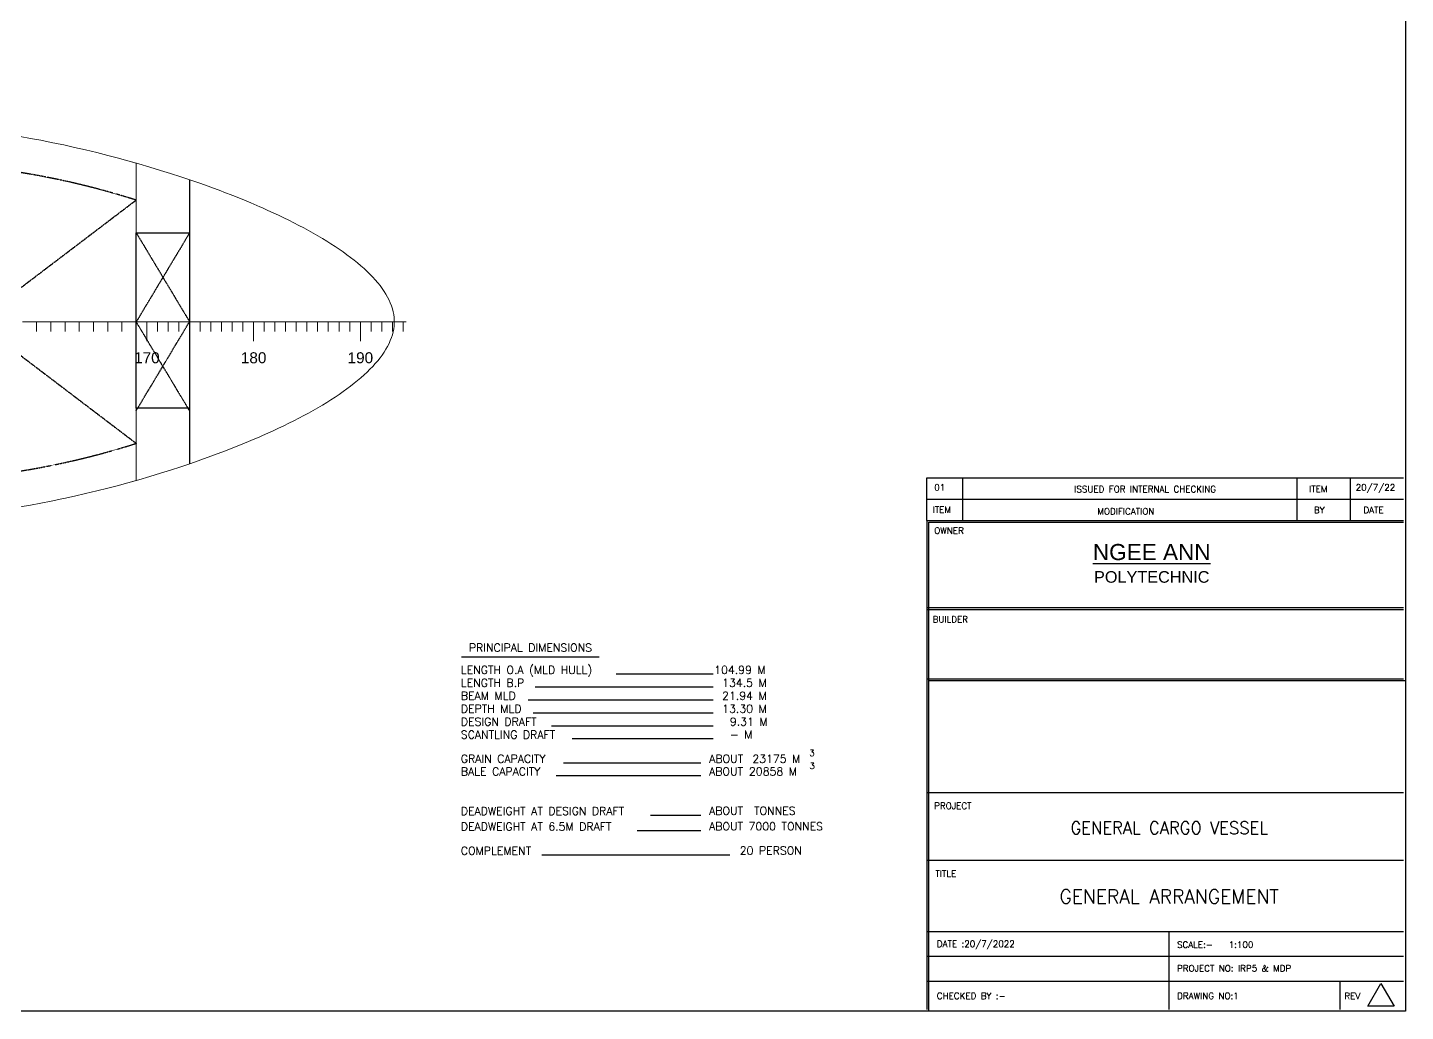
# Model space of a CAD drawing. Header units: millimetres. Extents: x -7277357 to 14022354, y -2768861 to 8298078.
# Drawn here: x 6276319 to 14022354, y -2768861 to 2761611 of the extents above; entities that cross this region are included whole.
import ezdxf
from ezdxf.enums import TextEntityAlignment as Align

# ---------------------------------------------------------------- set-up
doc = ezdxf.new("R2010")
doc.units = ezdxf.units.MM
doc.header["$LTSCALE"] = 10
for name, pattern in [('CENTER', [2, 1.25, -0.25, 0.25, -0.25]), ('DASHDOT2', [0.5, 0.25, -0.125, 0, -0.125]), ('DASHED', [0.75, 0.5, -0.25]), ('HIDDEN', [0.375, 0.25, -0.125])]:
    doc.linetypes.add(name, pattern=pattern)
for name, color, linetype in [('02', 7, 'CENTER'), ('11', 7, 'Continuous'), ('LAYER_51', 3, 'Continuous'), ('TB', 2, 'Continuous')]:
    doc.layers.add(name, color=color, linetype=linetype)
doc.styles.add('ROMANS', font='ROMANS.shx')
doc.styles.get("Standard").update_dxf_attribs({"font": 'arial.ttf'})
doc.styles.add('Style_Arial', font='Arial')

msp = doc.modelspace()

# ---------------------------------------------------------------- linework, layer by layer
at = {"color": 6}
for p, q in [((14022353.72141, 8298078.42645), (14022353.72141, -2767209.8531)), ((14022353.72141, -2767209.8531), (-7277357.40145, -2767209.8531))]:
    msp.add_line(p, q, dxfattribs=at)
at = {"color": 0, "linetype": 'DASHED', "transparency": 33554521}
for p, q in [((4807163.23495, 2004819.45526), (6887163.23495, 424259.8411)), ((6887163.23495, 1791369.06943), (4807163.23495, 210819.45526))]:
    msp.add_line(p, q, dxfattribs=at)
at = {"linetype": 'Continuous', "ltscale": 450.5}
msp.add_line((7187163.23495, 1906143.66579), (7187163.23495, 309473.71842), dxfattribs=at)
at = {"linetype": 'DASHDOT2', "ltscale": 10}
for p, q in [((6887163.23495, 1607819.45526), (7187163.23495, 1107808.69211)), ((7187163.23495, 1607819.45526), (6887163.23495, 1107814.45526)), ((6887163.23495, 607819.45526), (7187163.23495, 1107830.21842)), ((7187163.23495, 607819.45526), (6887163.23495, 1107824.45526))]:
    msp.add_line(p, q, dxfattribs=at)
at = {"color": 10, "linetype": 'Continuous'}
for p, q in [((11332353.66101, 231139.06587), (14012353.72101, 231139.06587)), ((11332353.66101, 131139.06347), (11332353.66101, 231139.06587)), ((11532353.66581, 231139.06587), (11532353.66581, -8860.93973)), ((13412353.70781, 231139.06587), (13412353.70781, -8860.93973)), ((13712353.71421, 231139.06587), (13712353.71421, -8860.93973)), ((11332353.66101, -8860.93973), (11332353.66101, 131139.06347)), ((11332353.66101, 111139.06307), (14012353.72101, 111139.06307))]:
    msp.add_line(p, q, dxfattribs=at)
at = {"color": 6, "linetype": 'Continuous'}
for p, q in [((11332353.66101, -8860.93973), (11332353.66101, -2758860.73701)), ((11332353.66101, -8860.93973), (14012353.72127, -8860.93973)), ((11342353.66141, -18860.93973), (14012353.72127, -18860.93973)), ((11342353.66141, -2768860.73741), (11342353.66141, -18860.93973)), ((11332353.66101, -498860.93977), (14012353.72127, -498860.93977)), ((11332353.66101, -508860.93978), (14012353.72127, -508860.93978)), ((11332353.66101, -898860.93981), (14012353.72101, -898860.93981)), ((11332353.66101, -898860.93981), (14012353.72101, -898860.93981)), ((11342353.66141, -908860.93981), (14022353.72141, -908860.93981)), ((11342353.66141, -908860.93981), (14022353.72141, -908860.93981))]:
    msp.add_line(p, q, dxfattribs=at)
at = {"color": 4}
msp.add_line((8715955.14626, -775003.49855), (9490267.37224, -775003.49855), dxfattribs=at)
at = {"color": 2}
for p, q in [((9585906.00621, -872003.6324), (10130521.41807, -872003.6324)), ((9129503.17354, -944308.74813), (10130521.41807, -944308.74813)), ((9089710.93496, -1016703.00412), (10130521.41807, -1016703.00412)), ((9119157.17773, -1089892.82068), (10130521.41807, -1089892.82068)), ((9221821.13949, -1163082.63724), (10130521.41807, -1163082.63724)), ((9337218.64515, -1235476.89322), (10130521.41807, -1235476.89322)), ((9288602.37535, -1371869.38306), (10061850.6301, -1371869.38306)), ((9248044.23532, -1443401.30506), (10061850.6301, -1443401.30506)), ((9778422.08944, -1664759.94676), (10061842.07113, -1664759.94676)), ((9703181.41289, -1751975.1777), (10061842.07113, -1751975.1777)), ((9166647.51014, -1888136.38355), (10224157.40839, -1888136.38355))]:
    msp.add_line(p, q, dxfattribs=at)
at = {"color": 2, "linetype": 'Continuous'}
for p, q in [((11332353.66101, -1538860.70981), (14012353.72101, -1538860.70981)), ((11332353.66101, -1918860.71821), (14012353.72101, -1918860.71821)), ((11332353.66101, -2318860.72741), (14012353.72101, -2318860.72741)), ((12692353.69141, -2318860.72741), (12692353.69141, -2758860.73701)), ((11332353.66101, -2458860.73021), (14012353.72101, -2458860.73021)), ((11332353.66101, -2598860.73341), (14012353.72101, -2598860.73341))]:
    msp.add_line(p, q, dxfattribs=at)
at = {"linetype": 'Continuous', "ltscale": 450.5}
msp.add_lwpolyline([(6887163.23495, 1607819.45526), (7187163.23495, 1607819.45526), (7187163.23495, 621407.83844), (6887163.23495, 621407.83844)], close=True, dxfattribs=at)
at = {"color": 4, "linetype": 'HIDDEN', "ltscale": 10}
for centre, start, end in [((5513076.57999, -2524060.36708), 72.33787479181, 90.21651997944), ((5513076.57999, 4739689.27761), 269.78348002056, 287.66212520819)]:
    msp.add_arc(centre, 4528912.16042, start, end, dxfattribs=at)
at = {"layer": '02', "color": 2, "linetype": 'Continuous'}
msp.add_line((13652751.58835, -2598860.73341), (13652751.58835, -2758860.73701), dxfattribs=at)
at = {"layer": '11', "color": 7, "linetype": 'Continuous', "lineweight": 20}
for p, q in [((7532163.23495, 1775719.45526), (7581363.23495, 1754619.45526)), ((7581363.23495, 1754619.45526), (7597163.23495, 1747719.45526)), ((7597163.23495, 1747719.45526), (7627663.23495, 1734119.45526)), ((7627663.23495, 1734119.45526), (7657763.23495, 1720319.45526)), ((7657763.23495, 1720319.45526), (7687563.23495, 1706519.45526)), ((7687563.23495, 1706519.45526), (7716763.23495, 1692419.45526)), ((7716763.23495, 1692419.45526), (7745663.23495, 1678319.45526)), ((7745663.23495, 1678319.45526), (7773963.23495, 1664119.45526)), ((7773963.23495, 1664119.45526), (7801863.23495, 1649719.45526)), ((7801863.23495, 1649719.45526), (7829263.23495, 1635219.45526)), ((7829263.23495, 1635219.45526), (7856163.23495, 1620619.45526)), ((7856163.23495, 1620619.45526), (7882463.23495, 1605919.45526)), ((7882463.23495, 1605919.45526), (7908263.23495, 1591119.45526)), ((7908263.23495, 1591119.45526), (7933463.23495, 1576319.45526)), ((7933463.23495, 1576319.45526), (7958163.23495, 1561319.45526)), ((7958163.23495, 1561319.45526), (7982163.23495, 1546219.45526)), ((7982163.23495, 1546219.45526), (8005563.23495, 1531019.45526)), ((8005563.23495, 1531019.45526), (8028263.23495, 1515719.45526)), ((8028263.23495, 1515719.45526), (8050363.23495, 1500419.45526)), ((8050363.23495, 1500419.45526), (8071863.23495, 1484919.45526)), ((8071863.23495, 1484919.45526), (8092563.23495, 1469419.45526)), ((8092563.23495, 1469419.45526), (8112563.23495, 1453819.45526)), ((8112563.23495, 1453819.45526), (8131863.23495, 1438219.45526)), ((8131863.23495, 1438219.45526), (8150363.23495, 1422519.45526)), ((8150363.23495, 1422519.45526), (8168163.23495, 1406719.45526)), ((8168163.23495, 1406719.45526), (8185163.23495, 1390819.45526)), ((8185163.23495, 1390819.45526), (8201363.23495, 1374919.45526)), ((8201363.23495, 1374919.45526), (8216763.23495, 1359019.45526)), ((8216763.23495, 1359019.45526), (8231363.23495, 1343019.45526)), ((8231363.23495, 1343019.45526), (8245063.23495, 1326919.45526)), ((8245063.23495, 1326919.45526), (8257863.23495, 1310819.45526)), ((8257863.23495, 1310819.45526), (8269863.23495, 1294719.45526)), ((8269863.23495, 1294719.45526), (8280863.23495, 1278519.45526)), ((8280863.23495, 1278519.45526), (8291063.23495, 1262319.45526)), ((8291063.23495, 1262319.45526), (8300163.23495, 1246019.45526)), ((8300163.23495, 1246019.45526), (8308463.23495, 1229719.45526)), ((8308463.23495, 1229719.45526), (8315663.23495, 1213419.45526)), ((8315663.23495, 1213419.45526), (8321963.23495, 1197119.45526)), ((8321963.23495, 1197119.45526), (8327263.23495, 1180819.45526)), ((8327263.23495, 1180819.45526), (8331463.23495, 1164419.45526)), ((8331463.23495, 1164419.45526), (8334663.23495, 1148119.45526)), ((8334663.23495, 1148119.45526), (8336763.23495, 1131719.45526)), ((8336763.23495, 1131719.45526), (8337863.23495, 1115319.45526)), ((8337863.23495, 1100319.45526), (8336763.23495, 1083919.45526)), ((8337863.23495, 1115319.45526), (8337963.23495, 1107819.45526)), ((8337963.23495, 1107819.45526), (8337863.23495, 1100319.45526)), ((8321963.23495, 1018519.45526), (8315663.23495, 1002219.45526)), ((8327263.23495, 1034819.45526), (8321963.23495, 1018519.45526)), ((8331463.23495, 1051219.45526), (8327263.23495, 1034819.45526)), ((8334663.23495, 1067519.45526), (8331463.23495, 1051219.45526)), ((8336763.23495, 1083919.45526), (8334663.23495, 1067519.45526)), ((8280863.23495, 937119.45526), (8269863.23495, 920919.45526)), ((8291063.23495, 953319.45526), (8280863.23495, 937119.45526)), ((8300163.23495, 969619.45526), (8291063.23495, 953319.45526)), ((8308463.23495, 985919.45526), (8300163.23495, 969619.45526)), ((8315663.23495, 1002219.45526), (8308463.23495, 985919.45526)), ((8216763.23495, 856619.45526), (8201363.23495, 840719.45526)), ((8231363.23495, 872619.45526), (8216763.23495, 856619.45526)), ((8245063.23495, 888719.45526), (8231363.23495, 872619.45526)), ((8257863.23495, 904819.45526), (8245063.23495, 888719.45526)), ((8269863.23495, 920919.45526), (8257863.23495, 904819.45526)), ((8131863.23495, 777419.45526), (8112563.23495, 761819.45526)), ((8150363.23495, 793119.45526), (8131863.23495, 777419.45526)), ((8168163.23495, 808919.45526), (8150363.23495, 793119.45526)), ((8185163.23495, 824819.45526), (8168163.23495, 808919.45526)), ((8201363.23495, 840719.45526), (8185163.23495, 824819.45526)), ((8028263.23495, 699919.45526), (8005563.23495, 684619.45526)), ((8050363.23495, 715219.45526), (8028263.23495, 699919.45526)), ((8071863.23495, 730719.45526), (8050363.23495, 715219.45526)), ((8092563.23495, 746219.45526), (8071863.23495, 730719.45526)), ((8112563.23495, 761819.45526), (8092563.23495, 746219.45526)), ((7908263.23495, 624519.45526), (7882463.23495, 609719.45526)), ((7933463.23495, 639319.45526), (7908263.23495, 624519.45526)), ((7958163.23495, 654319.45526), (7933463.23495, 639319.45526)), ((7982163.23495, 669419.45526), (7958163.23495, 654319.45526)), ((8005563.23495, 684619.45526), (7982163.23495, 669419.45526)), ((7773963.23495, 551519.45526), (7745663.23495, 537319.45526)), ((7801863.23495, 565919.45526), (7773963.23495, 551519.45526)), ((7829263.23495, 580419.45526), (7801863.23495, 565919.45526)), ((7856163.23495, 595019.45526), (7829263.23495, 580419.45526)), ((7882463.23495, 609719.45526), (7856163.23495, 595019.45526)), ((7597163.23495, 467919.45526), (7581363.23495, 461019.45526)), ((7627663.23495, 481519.45526), (7597163.23495, 467919.45526)), ((7657763.23495, 495319.45526), (7627663.23495, 481519.45526)), ((7687563.23495, 509119.45526), (7657763.23495, 495319.45526)), ((7716763.23495, 523219.45526), (7687563.23495, 509119.45526)), ((7745663.23495, 537319.45526), (7716763.23495, 523219.45526)), ((7532163.23495, 439919.45526), (7482063.23495, 419159.45526)), ((7581363.23495, 461019.45526), (7532163.23495, 439919.45526))]:
    msp.add_line(p, q, dxfattribs=at)
for points in [[(6235563.23495, 2148519.45526), (6292463.23495, 2138619.45526), (6350463.23495, 2127919.45526), (6409163.23495, 2116319.45526), (6468763.23495, 2104019.45526), (6479663.23495, 2101619.45526), (6541063.23495, 2088119.45526), (6602963.23495, 2073819.45526), (6665363.23495, 2058719.45526), (6728063.23495, 2042819.45526), (6779663.23495, 2029319.45526), (6840763.23495, 2012719.45526), (6887163.23495, 1999619.45526), (6887163.23495, 216009.45526), (6840763.23495, 202929.45526), (6779663.23495, 186319.45526), (6728063.23495, 172799.45526), (6665363.23495, 156949.45526), (6602963.23495, 141849.45526), (6541063.23495, 127529.45526), (6479663.23495, 113989.45526), (6468763.23495, 111649.45526), (6409163.23495, 99279.45526), (6350463.23495, 87709.45526), (6292463.23495, 76969.45526), (6235563.23495, 67069.45526)], [(6235563.23495, 2148519.45526), (6292463.23495, 2138619.45526), (6350463.23495, 2127919.45526), (6409163.23495, 2116319.45526), (6468763.23495, 2104019.45526), (6479663.23495, 2101619.45526), (6541063.23495, 2088119.45526), (6602963.23495, 2073819.45526), (6665363.23495, 2058719.45526), (6728063.23495, 2042819.45526), (6779663.23495, 2029319.45526), (6840763.23495, 2012719.45526), (6901963.23495, 1995419.45526), (6963163.23495, 1977519.45526), (7024163.23495, 1959019.45526), (7079663.23495, 1941619.45526), (7137063.23495, 1923019.45526), (7194063.23495, 1903819.45526), (7250663.23495, 1884219.45526), (7306663.23495, 1864119.45526), (7362063.23495, 1843519.45526), (7379663.23495, 1836919.45526), (7431163.23495, 1816819.45526), (7482063.23495, 1796519.45526), (7532163.23495, 1775719.45526)], [(7482063.23495, 419159.45526), (7431163.23495, 398769.45526), (7379663.23495, 378759.45526), (7362063.23495, 372089.45526), (7306663.23495, 351519.45526), (7250663.23495, 331419.45526), (7194063.23495, 311789.45526), (7137063.23495, 292659.45526), (7079663.23495, 274039.45526), (7024163.23495, 256619.45526), (6963163.23495, 238099.45526), (6901963.23495, 220199.45526), (6840763.23495, 202929.45526), (6779663.23495, 186319.45526), (6728063.23495, 172799.45526), (6665363.23495, 156949.45526), (6602963.23495, 141849.45526), (6541063.23495, 127529.45526), (6479663.23495, 113989.45526), (6468763.23495, 111649.45526), (6409163.23495, 99279.45526), (6350463.23495, 87709.45526), (6292463.23495, 76969.45526), (6235563.23495, 67069.45526)]]:
    msp.add_lwpolyline(points, dxfattribs=at)
at = {"layer": '11', "color": 7, "linetype": 'Continuous', "lineweight": 20, "flags": 128}
msp.add_lwpolyline([(6887163.23495, 216009.45526), (6887163.23495, 1999619.45526), (6901963.23495, 1995419.45526), (6963163.23495, 1977519.45526), (7024163.23495, 1959019.45526), (7079663.23495, 1941619.45526), (7137063.23495, 1923019.45526), (7194063.23495, 1903819.45526), (7250663.23495, 1884219.45526), (7306663.23495, 1864119.45526), (7362063.23495, 1843519.45526), (7379663.23495, 1836919.45526), (7431163.23495, 1816819.45526), (7482063.23495, 1796519.45526), (7532163.23495, 1775719.45526), (7581363.23495, 1754619.45526), (7597163.23495, 1747719.45526), (7627663.23495, 1734119.45526), (7657763.23495, 1720319.45526), (7687563.23495, 1706519.45526), (7716763.23495, 1692419.45526), (7745663.23495, 1678319.45526), (7773963.23495, 1664119.45526), (7801863.23495, 1649719.45526), (7829263.23495, 1635219.45526), (7856163.23495, 1620619.45526), (7882463.23495, 1605919.45526), (7908263.23495, 1591119.45526), (7933463.23495, 1576319.45526), (7958163.23495, 1561319.45526), (7982163.23495, 1546219.45526), (8005563.23495, 1531019.45526), (8028263.23495, 1515719.45526), (8050363.23495, 1500419.45526), (8071863.23495, 1484919.45526), (8092563.23495, 1469419.45526), (8112563.23495, 1453819.45526), (8131863.23495, 1438219.45526), (8150363.23495, 1422519.45526), (8168163.23495, 1406719.45526), (8185163.23495, 1390819.45526), (8201363.23495, 1374919.45526), (8216763.23495, 1359019.45526), (8231363.23495, 1343019.45526), (8245063.23495, 1326919.45526), (8257863.23495, 1310819.45526), (8269863.23495, 1294719.45526), (8280863.23495, 1278519.45526), (8291063.23495, 1262319.45526), (8300163.23495, 1246019.45526), (8308463.23495, 1229719.45526), (8315663.23495, 1213419.45526), (8321963.23495, 1197119.45526), (8327263.23495, 1180819.45526), (8331463.23495, 1164419.45526), (8334663.23495, 1148119.45526), (8336763.23495, 1131719.45526), (8337863.23495, 1115319.45526), (8337963.23495, 1107819.45526), (8337863.23495, 1100319.45526), (8336763.23495, 1083919.45526), (8334663.23495, 1067519.45526), (8331463.23495, 1051219.45526), (8327263.23495, 1034819.45526), (8321963.23495, 1018519.45526), (8315663.23495, 1002219.45526), (8308463.23495, 985919.45526), (8300163.23495, 969619.45526), (8291063.23495, 953319.45526), (8280863.23495, 937119.45526), (8269863.23495, 920919.45526), (8257863.23495, 904819.45526), (8245063.23495, 888719.45526), (8231363.23495, 872619.45526), (8216763.23495, 856619.45526), (8201363.23495, 840719.45526), (8185163.23495, 824819.45526), (8168163.23495, 808919.45526), (8150363.23495, 793119.45526), (8131863.23495, 777419.45526), (8112563.23495, 761819.45526), (8092563.23495, 746219.45526), (8071863.23495, 730719.45526), (8050363.23495, 715219.45526), (8028263.23495, 699919.45526), (8005563.23495, 684619.45526), (7982163.23495, 669419.45526), (7958163.23495, 654319.45526), (7933463.23495, 639319.45526), (7908263.23495, 624519.45526), (7882463.23495, 609719.45526), (7856163.23495, 595019.45526), (7829263.23495, 580419.45526), (7801863.23495, 565919.45526), (7773963.23495, 551519.45526), (7745663.23495, 537319.45526), (7716763.23495, 523219.45526), (7687563.23495, 509119.45526), (7657763.23495, 495319.45526), (7627663.23495, 481519.45526), (7597163.23495, 467919.45526), (7581363.23495, 461019.45526), (7532163.23495, 439919.45526), (7482063.23495, 419159.45526), (7431163.23495, 398769.45526), (7379663.23495, 378759.45526), (7362063.23495, 372089.45526), (7306663.23495, 351519.45526), (7250663.23495, 331419.45526), (7194063.23495, 311789.45526), (7137063.23495, 292659.45526), (7079663.23495, 274039.45526), (7024163.23495, 256619.45526), (6963163.23495, 238099.45526), (6901963.23495, 220199.45526), (6887163.23495, 216009.45526)], dxfattribs=at)
at = {"layer": '11', "color": 3, "linetype": 'Continuous', "lineweight": 20, "flags": 128}
msp.add_lwpolyline([(6247163.23495, 1107819.45526), (6327163.23495, 1107819.45526), (6327163.23495, 1053019.45526), (6327163.23495, 1107819.45526), (6407163.23495, 1107819.45526), (6407163.23495, 1053019.45526), (6407163.23495, 1107819.45526), (6487163.23495, 1107819.45526), (6487163.23495, 1053019.45526), (6487163.23495, 1107819.45526), (6567163.23495, 1107819.45526), (6567163.23495, 1053019.45526), (6567163.23495, 1107819.45526), (6647163.23495, 1107819.45526), (6647163.23495, 1053019.45526), (6647163.23495, 1107819.45526), (6727163.23495, 1107819.45526), (6727163.23495, 1053019.45526), (6727163.23495, 1107819.45526), (6807163.23495, 1107819.45526), (6807163.23495, 1053019.45526), (6807163.23495, 1107819.45526), (6887163.23495, 1107819.45526), (6887163.23495, 1053019.45526), (6887163.23495, 1107819.45526), (6947163.23495, 1107819.45526), (6947163.23495, 998119.45526), (6947163.23495, 1107819.45526), (7007163.23495, 1107819.45526), (7007163.23495, 1053019.45526), (7007163.23495, 1107819.45526), (7067163.23495, 1107819.45526), (7067163.23495, 1053019.45526), (7067163.23495, 1107819.45526), (7127163.23495, 1107819.45526), (7127163.23495, 1053019.45526), (7127163.23495, 1107819.45526), (7187163.23495, 1107819.45526), (7187163.23495, 1053019.45526), (7187163.23495, 1107819.45526), (7247163.23495, 1107819.45526), (7247163.23495, 1053019.45526), (7247163.23495, 1107819.45526), (7307163.23495, 1107819.45526), (7307163.23495, 1053019.45526), (7307163.23495, 1107819.45526), (7367163.23495, 1107819.45526), (7367163.23495, 1053019.45526), (7367163.23495, 1107819.45526), (7427163.23495, 1107819.45526), (7427163.23495, 1053019.45526), (7427163.23495, 1107819.45526), (7487163.23495, 1107819.45526), (7487163.23495, 1053019.45526), (7487163.23495, 1107819.45526), (7547163.23495, 1107819.45526), (7547163.23495, 998119.45526), (7547163.23495, 1107819.45526), (7607163.23495, 1107819.45526), (7607163.23495, 1053019.45526), (7607163.23495, 1107819.45526), (7667163.23495, 1107819.45526), (7667163.23495, 1053019.45526), (7667163.23495, 1107819.45526), (7727163.23495, 1107819.45526), (7727163.23495, 1053019.45526), (7727163.23495, 1107819.45526), (7787163.23495, 1107819.45526), (7787163.23495, 1053019.45526), (7787163.23495, 1107819.45526), (7847163.23495, 1107819.45526), (7847163.23495, 1053019.45526), (7847163.23495, 1107819.45526), (7907163.23495, 1107819.45526), (7907163.23495, 1053019.45526), (7907163.23495, 1107819.45526), (7967163.23495, 1107819.45526), (7967163.23495, 1053019.45526), (7967163.23495, 1107819.45526), (8027163.23495, 1107819.45526), (8027163.23495, 1053019.45526), (8027163.23495, 1107819.45526), (8087163.23495, 1107819.45526), (8087163.23495, 1053019.45526), (8087163.23495, 1107819.45526), (8147163.23495, 1107819.45526), (8147163.23495, 998119.45526), (8147163.23495, 1107819.45526), (8207163.23495, 1107819.45526), (8207163.23495, 1053019.45526), (8207163.23495, 1107819.45526), (8267163.23495, 1107819.45526), (8267163.23495, 1053019.45526), (8267163.23495, 1107819.45526), (8327163.23495, 1107819.45526), (8327163.23495, 1053019.45526), (8327163.23495, 1107819.45526), (8387163.23495, 1107819.45526), (8387163.23495, 1053019.45526), (8387163.23495, 1107819.45526), (8404163.23495, 1107819.45526)], dxfattribs=at)
at = {"layer": 'LAYER_51', "color": 2, "linetype": 'Continuous'}
msp.add_lwpolyline([(13884927.93701, -2610957.41341), (13958862.99701, -2739019.91621), (13810990.92341, -2739019.91621), (13884927.93701, -2610957.41341)], dxfattribs=at)

# ---------------------------------------------------------------- texts
at = {"color": 10, "linetype": 'Continuous', "style": 'ROMANS'}
for s, p in [('01', (11373431.10741, 158616.89408)), ('ISSUED FOR INTERNAL CHECKING', (12160016.13154, 148964.15494)), ('ITEM', (13480636.91106, 149435.20226)), ('20/7/22', (13742738.79454, 158616.89408)), ('ITEM', (11364242.79138, 33133.69027)), ('MODIFICATION', (12290292.64741, 24040.91667)), ('BY', (13507952.83101, 31618.30947)), ('OWNER', (11373249.95179, -84033.11563)), ('BUILDER', (11364242.79138, -582866.30973)), ('PROJECT', (11372978.66221, -1630948.60261)), ('TITLE', (11380139.30661, -2012446.65781)), ('DATE :20/7/2022', (11387900.53741, -2406958.38541)), ('SCALE:- ', (12738297.05181, -2411517.95581)), ('1:100', (13028840.49293, -2411517.95581)), ('PROJECT NO: IRP5 & MDP ', (12738297.05181, -2544553.11501)), ('CHECKED BY :-', (11387900.53741, -2699456.92701)), ('DRAWING NO:1 ', (12738297.05181, -2699456.92701)), ('REV', (13678971.72696, -2700525.13337))]:
    msp.add_text(s, height=36000, dxfattribs=at).set_placement(p)
at = {"color": 10, "style": 'ROMANS'}
msp.add_text('DATE', height=36000, dxfattribs=at).set_placement((13786036.82141, 31618.30947))
at = {"style": 'Style_Arial'}
for s, height, p in [('%%UNGEE ANN', 90688.3678044, (12596116.22453, -186576.53218)), ('POLYTECHNIC', 65295.6248192, (12596116.22453, -326451.83258))]:
    msp.add_text(s, height=height, dxfattribs=at).set_placement(p, align=Align.MIDDLE_CENTER)
at = {"color": 4, "style": 'ROMANS'}
msp.add_text('PRINCIPAL DIMENSIONS', height=45000.0000067, dxfattribs=at).set_placement((9103487.29975, -723973.43111), align=Align.MIDDLE)
for s, height, p in [('LENGTH O.A (MLD HULL)', 45000.0000067, (8712043.14926, -871311.58432)), ('LENGTH B.P', 45000.000007, (8712043.14926, -944168.72719)), ('BEAM MLD', 45000.000007, (8712043.14926, -1017025.87006)), ('DEPTH MLD', 45000.000007, (8712043.14926, -1089883.01293)), ('DESIGN DRAFT', 45000.0000067, (8712043.14926, -1162740.15579)), ('SCANTLING DRAFT', 45000.0000067, (8712043.14926, -1235597.29866)), ('GRAIN CAPACITY', 45000.0000067, (8712043.14926, -1370870.34477)), ('ABOUT ', 45000.000007, (10108214.34552, -1371087.10103)), ('BALE CAPACITY', 45000.0000067, (8712043.14926, -1442714.1355)), ('ABOUT', 45000.000007, (10107743.08476, -1442110.16654)), ('DEADWEIGHT AT DESIGN DRAFT', 45000.0000067, (8712043.14926, -1664855.15309)), ('DEADWEIGHT AT 6.5M DRAFT', 45000.0000067, (8712043.14926, -1752070.38402)), ('COMPLEMENT', 45000.000007, (8712043.14926, -1888231.58987))]:
    msp.add_text(s, height=height, dxfattribs=at).set_placement(p)
at = {"layer": '02', "color": 4, "linetype": 'Continuous', "style": 'ROMANS'}
for s, height, width, p in [('GENERAL CARGO VESSEL', 70000, 0.9615, (12694515.05345, -1771791.26106)), ('GENERAL ARRANGEMENT', 80000, 0.961461, (12693801.47409, -2162604.94057))]:
    msp.add_text(s, height=height, dxfattribs=dict(at, width=width)).set_placement(p, align=Align.CENTER)
at = {"layer": '11', "color": 7}
for s, p in [('170', (6947163.23495, 936419.45526)), ('180', (7547163.23495, 936419.45526)), ('190', (8147163.23495, 936419.45526))]:
    msp.add_text(s, height=61711.9, dxfattribs=at).set_placement(p, align=Align.TOP_CENTER)
at = {"layer": 'TB', "color": 4, "style": 'ROMANS'}
for s, height, p in [('104.99 M', 45000.000007, (10136150.68359, -871311.58432)), ('134.5 M', 45000.000007, (10181050.68359, -943981.94092)), ('21.94 M', 45000.000007, (10181050.68359, -1016858.07101)), ('13.30 M', 45000.000007, (10181342.75679, -1089734.20109)), ('9.31 M', 45000.000007, (10224466.44851, -1162610.33118)), ('- M', 45000.000007, (10224466.44851, -1235486.46126)), ('3', 35000, (10671045.74843, -1333992.5648)), (' 23175 M', 45000.000007, (10319871.53071, -1371087.10103)), ('3', 35000, (10672264.95667, -1405871.07901)), ('  20858 M', 45000.000007, (10269939.04939, -1442419.46909)), ('ABOUT  TONNES', 45000.0000067, (10107800.89194, -1663507.74644)), ('ABOUT 7000 TONNES', 45000.0000067, (10107800.89194, -1750722.97738)), (' 20 PERSON', 45000.000007, (10249068.05848, -1886884.18323))]:
    msp.add_text(s, height=height, dxfattribs=at).set_placement(p)

doc.saveas('drawing.dxf')
